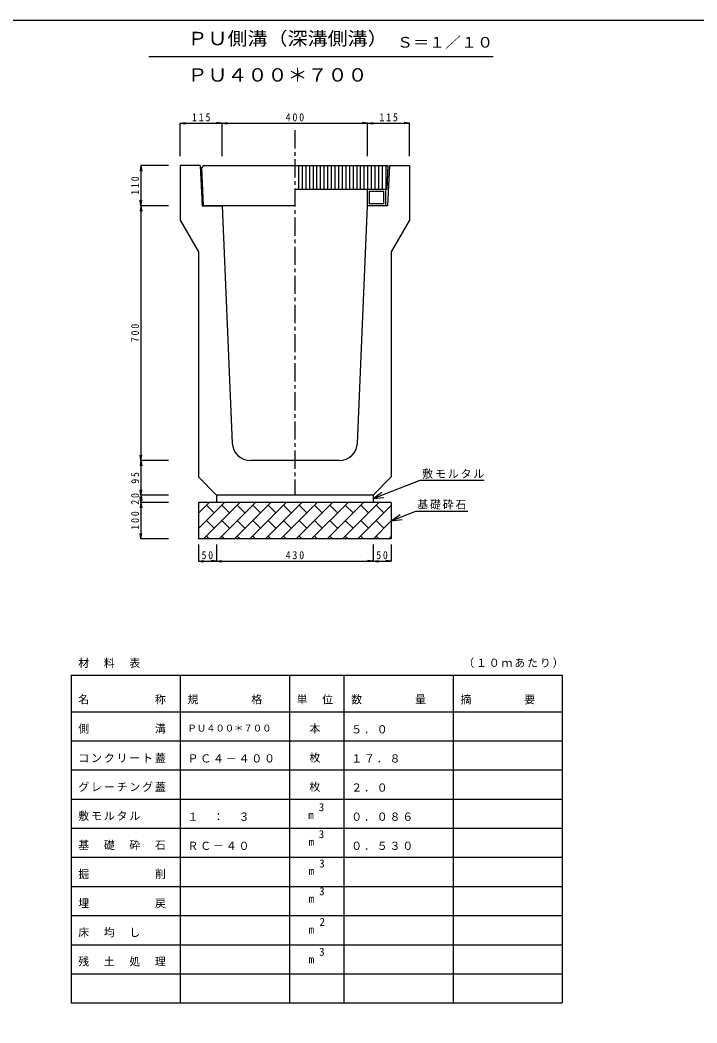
# Model space of a CAD drawing. Units: millimetres, scale not verified. Extents: x -4010 to 3990, y -2662 to 2838.
# Drawn here: x -2150 to -290, y 83 to 2838 of the extents above; entities that cross this region are included whole.
import ezdxf
from ezdxf.enums import TextEntityAlignment as Align

# ---------------------------------------------------------------- set-up
doc = ezdxf.new("R2010")
doc.units = ezdxf.units.MM
doc.header["$LTSCALE"] = 10
doc.linetypes.add('CHAIN1', pattern=[8, 5, -1, 1, -1])
doc.layers.add('0-0', color=7, linetype='Continuous')
doc.styles.add('ＭＳ ゴシック', font='')
doc.styles.get('ＭＳ ゴシック').set_extended_font_data('MS Gothic')

msp = doc.modelspace()

# ---------------------------------------------------------------- linework, layer by layer
at = {"layer": '0-0'}
for p, q in [((-1796.27, 2738.48), (-850.19, 2738.48)), ((-1710.17, 2555.15), (-1695.3, 2557.11)), ((-1710.17, 2555.15), (-1595.17, 2555.15)), ((-1710.17, 2464.89), (-1710.17, 2555.15)), ((-1710.17, 2555.15), (-1695.3, 2553.2)), ((-1595.17, 2555.15), (-1610.05, 2557.11)), ((-1595.17, 2555.15), (-1610.05, 2553.2)), ((-1595.17, 2555.15), (-1580.3, 2557.11)), ((-1595.17, 2464.89), (-1595.17, 2555.15)), ((-1595.17, 2555.15), (-1195.17, 2555.15)), ((-1595.17, 2555.15), (-1580.3, 2553.2)), ((-1195.17, 2555.15), (-1210.05, 2557.11)), ((-1195.17, 2555.15), (-1210.05, 2553.2)), ((-1195.17, 2555.15), (-1180.3, 2557.11)), ((-1195.17, 2464.89), (-1195.17, 2555.15)), ((-1195.17, 2555.15), (-1080.17, 2555.15)), ((-1195.17, 2555.15), (-1180.3, 2553.2)), ((-1080.17, 2555.15), (-1095.05, 2557.11)), ((-1080.17, 2555.15), (-1095.05, 2553.2)), ((-1080.17, 2464.89), (-1080.17, 2555.15)), ((-1817.88, 2438.48), (-1819.83, 2423.6)), ((-1817.88, 2438.48), (-1817.88, 2328.48)), ((-1742.65, 2438.48), (-1817.88, 2438.48)), ((-1817.88, 2438.48), (-1815.92, 2423.6)), ((-1655.17, 2438.48), (-1710.17, 2438.48)), ((-1646.17, 2438.48), (-1650.95, 2433.48)), ((-1646.17, 2328.48), (-1650.95, 2433.48)), ((-1385.17, 2438.48), (-1385.17, 2373.48)), ((-1375.17, 2438.48), (-1375.17, 2373.48)), ((-1365.17, 2438.48), (-1365.17, 2373.48)), ((-1355.17, 2438.48), (-1355.17, 2373.48)), ((-1345.17, 2438.48), (-1345.17, 2373.48)), ((-1335.17, 2438.48), (-1335.17, 2373.48)), ((-1325.17, 2438.48), (-1325.17, 2373.48)), ((-1315.17, 2438.48), (-1315.17, 2373.48)), ((-1305.17, 2438.48), (-1305.17, 2373.48)), ((-1295.17, 2438.48), (-1295.17, 2373.48)), ((-1285.17, 2438.48), (-1285.17, 2373.48)), ((-1275.17, 2438.48), (-1275.17, 2373.48)), ((-1265.17, 2438.48), (-1265.17, 2373.48)), ((-1255.17, 2438.48), (-1255.17, 2373.48)), ((-1245.17, 2438.48), (-1245.17, 2373.48)), ((-1235.17, 2438.48), (-1235.17, 2373.48)), ((-1225.17, 2438.48), (-1225.17, 2373.48)), ((-1215.17, 2438.48), (-1215.17, 2373.48)), ((-1205.17, 2438.48), (-1205.17, 2373.48)), ((-1195.17, 2438.48), (-1195.17, 2373.48)), ((-1185.17, 2438.48), (-1185.17, 2373.48)), ((-1175.17, 2438.48), (-1175.17, 2373.48)), ((-1165.17, 2438.48), (-1165.17, 2373.48)), ((-1155.17, 2438.48), (-1155.17, 2373.48)), ((-1145.17, 2438.48), (-1145.17, 2373.48)), ((-1135.17, 2438.48), (-1080.17, 2438.48)), ((-1080.17, 2438.48), (-1080.17, 2288.48)), ((-1395.17, 2373.48), (-1142.13, 2373.48)), ((-1195.17, 2328.48), (-1195.17, 2373.48)), ((-1145.17, 2328.48), (-1145.17, 2373.48)), ((-1817.88, 2328.48), (-1819.83, 2343.35)), ((-1817.88, 2328.48), (-1815.92, 2343.35)), ((-1190.17, 2368.48), (-1150.17, 2368.48)), ((-1190.17, 2333.48), (-1190.17, 2368.48)), ((-1150.17, 2333.48), (-1150.17, 2368.48)), ((-1817.88, 2328.48), (-1819.83, 2313.6)), ((-1742.65, 2328.48), (-1817.88, 2328.48)), ((-1817.88, 2328.48), (-1815.92, 2313.6)), ((-1817.88, 2328.48), (-1817.88, 1628.48)), ((-1395.17, 2328.48), (-1646.17, 2328.48)), ((-1595.17, 2328.48), (-1567.23, 1676.33)), ((-1223.12, 1676.33), (-1195.17, 2328.48)), ((-1150.17, 2333.48), (-1190.17, 2333.48)), ((-1080.17, 2288.48), (-1130.17, 2201.87)), ((-1130.17, 2201.87), (-1130.17, 1583.48)), ((-1817.88, 1628.48), (-1819.83, 1643.35)), ((-1817.88, 1628.48), (-1819.83, 1613.6)), ((-1817.88, 1628.48), (-1815.92, 1643.35)), ((-1742.65, 1628.48), (-1817.88, 1628.48)), ((-1817.88, 1628.48), (-1815.92, 1613.6)), ((-1817.88, 1628.48), (-1817.88, 1533.48)), ((-1273.08, 1628.48), (-1517.27, 1628.48)), ((-1130.17, 1583.48), (-1180.17, 1533.48)), ((-1180.17, 1523.81), (-1050.27, 1574.72)), ((-1050.27, 1574.72), (-875.09, 1574.72)), ((-1817.88, 1533.48), (-1819.83, 1548.35)), ((-1817.88, 1533.48), (-1815.92, 1548.35)), ((-1817.88, 1533.48), (-1819.83, 1518.6)), ((-1817.88, 1513.48), (-1819.83, 1528.35)), ((-1742.65, 1533.48), (-1817.88, 1533.48)), ((-1817.88, 1533.48), (-1815.92, 1518.6)), ((-1817.88, 1533.48), (-1817.88, 1513.48)), ((-1817.88, 1513.48), (-1815.92, 1528.35)), ((-1180.17, 1533.48), (-1610.17, 1533.48)), ((-1610.17, 1533.48), (-1610.17, 1513.48)), ((-1180.17, 1523.81), (-1156.03, 1541.61)), ((-1180.17, 1533.48), (-1180.17, 1513.48)), ((-1180.17, 1523.81), (-1150.36, 1527.15)), ((-1817.88, 1513.48), (-1819.83, 1498.6)), ((-1742.65, 1513.48), (-1817.88, 1513.48)), ((-1817.88, 1513.48), (-1815.92, 1498.6)), ((-1817.88, 1513.48), (-1817.88, 1413.48)), ((-1660.17, 1441.59), (-1588.29, 1513.48)), ((-1660.17, 1484.02), (-1630.71, 1513.48)), ((-1645.86, 1413.48), (-1545.86, 1513.48)), ((-1616.99, 1484.77), (-1638.2, 1505.99)), ((-1603.43, 1413.48), (-1503.43, 1513.48)), ((-1574.56, 1484.77), (-1595.78, 1505.99)), ((-1561.01, 1413.48), (-1461.01, 1513.48)), ((-1532.14, 1484.77), (-1553.35, 1505.99)), ((-1518.58, 1413.48), (-1418.58, 1513.48)), ((-1489.71, 1484.77), (-1510.92, 1505.99)), ((-1476.15, 1413.48), (-1376.15, 1513.48)), ((-1447.28, 1484.77), (-1468.5, 1505.99)), ((-1433.73, 1413.48), (-1333.73, 1513.48)), ((-1404.86, 1484.77), (-1426.07, 1505.99)), ((-1391.3, 1413.48), (-1291.3, 1513.48)), ((-1362.43, 1484.77), (-1383.64, 1505.99)), ((-1348.88, 1413.48), (-1248.88, 1513.48)), ((-1320, 1484.77), (-1341.22, 1505.99)), ((-1306.45, 1413.48), (-1206.45, 1513.48)), ((-1277.58, 1484.77), (-1298.79, 1505.99)), ((-1264.02, 1413.48), (-1164.02, 1513.48)), ((-1235.15, 1484.77), (-1256.36, 1505.99)), ((-1221.6, 1413.48), (-1130.17, 1504.9)), ((-1192.72, 1484.77), (-1213.94, 1505.99)), ((-1150.3, 1484.77), (-1171.51, 1505.99)), ((-1130.17, 1513.48), (-1130.17, 1413.48)), ((-1130.17, 1462.84), (-1062.87, 1489.13)), ((-1062.87, 1489.13), (-919.83, 1489.13)), ((-1659.41, 1484.77), (-1660.17, 1485.53)), ((-1616.99, 1442.35), (-1638.2, 1463.56)), ((-1574.56, 1442.35), (-1595.77, 1463.56)), ((-1532.14, 1442.35), (-1553.35, 1463.56)), ((-1489.71, 1442.35), (-1510.92, 1463.56)), ((-1447.28, 1442.35), (-1468.5, 1463.56)), ((-1404.86, 1442.35), (-1426.07, 1463.56)), ((-1362.43, 1442.35), (-1383.64, 1463.56)), ((-1320, 1442.35), (-1341.22, 1463.56)), ((-1277.58, 1442.35), (-1298.79, 1463.56)), ((-1235.15, 1442.35), (-1256.36, 1463.56)), ((-1192.72, 1442.35), (-1213.94, 1463.56)), ((-1179.17, 1413.48), (-1130.17, 1462.47)), ((-1150.3, 1442.35), (-1171.51, 1463.56)), ((-1130.17, 1462.84), (-1106.01, 1480.62)), ((-1130.17, 1462.84), (-1100.36, 1466.15)), ((-1659.41, 1442.35), (-1660.17, 1443.11)), ((-1817.88, 1413.48), (-1819.83, 1428.35)), ((-1817.88, 1413.48), (-1815.92, 1428.35)), ((-1742.65, 1413.48), (-1817.88, 1413.48)), ((-1130.17, 1413.48), (-1660.17, 1413.48)), ((-1630.54, 1413.47), (-1638.2, 1421.13)), ((-1588.12, 1413.48), (-1595.77, 1421.13)), ((-1545.69, 1413.48), (-1553.35, 1421.13)), ((-1503.26, 1413.47), (-1510.92, 1421.13)), ((-1460.84, 1413.47), (-1468.5, 1421.13)), ((-1418.41, 1413.48), (-1426.07, 1421.13)), ((-1375.98, 1413.48), (-1383.64, 1421.13)), ((-1333.56, 1413.47), (-1341.22, 1421.13)), ((-1291.13, 1413.48), (-1298.79, 1421.13)), ((-1248.71, 1413.48), (-1256.36, 1421.13)), ((-1206.28, 1413.48), (-1213.94, 1421.13)), ((-1163.85, 1413.47), (-1171.51, 1421.13)), ((-1136.74, 1413.48), (-1130.17, 1420.04)), ((-1660.17, 1397.46), (-1660.17, 1352.27)), ((-1610.17, 1397.46), (-1610.17, 1352.27)), ((-1180.17, 1397.46), (-1180.17, 1352.27)), ((-1130.17, 1397.46), (-1130.17, 1352.27)), ((-1660.17, 1352.27), (-1645.3, 1354.23)), ((-1660.17, 1352.27), (-1610.17, 1352.27)), ((-1660.17, 1352.27), (-1645.3, 1350.31)), ((-1610.17, 1352.27), (-1625.05, 1354.23)), ((-1610.17, 1352.27), (-1625.05, 1350.31)), ((-1610.17, 1352.27), (-1595.3, 1354.23)), ((-1610.17, 1352.27), (-1180.17, 1352.27)), ((-1610.17, 1352.27), (-1595.3, 1350.31)), ((-1180.17, 1352.27), (-1195.05, 1354.23)), ((-1180.17, 1352.27), (-1195.05, 1350.31)), ((-1180.17, 1352.27), (-1165.3, 1354.23)), ((-1180.17, 1352.27), (-1130.17, 1352.27)), ((-1180.17, 1352.27), (-1165.3, 1350.31)), ((-1130.17, 1352.27), (-1145.05, 1354.23)), ((-1130.17, 1352.27), (-1145.05, 1350.31)), ((-2010.17, 1038.48), (-660.17, 1038.48)), ((-2010.17, 1038.48), (-2010.17, 138.48)), ((-1710.17, 1038.48), (-1710.17, 138.48)), ((-1410.17, 1038.48), (-1410.17, 138.48)), ((-1260.17, 1038.48), (-1260.17, 138.48)), ((-960.17, 1038.48), (-960.17, 138.48)), ((-660.17, 1038.48), (-660.17, 138.48)), ((-2010.17, 938.48), (-660.17, 938.48)), ((-2010.17, 858.48), (-660.17, 858.48)), ((-2010.17, 778.48), (-660.17, 778.48)), ((-2010.17, 698.48), (-660.17, 698.48)), ((-2010.17, 618.48), (-660.17, 618.48)), ((-2010.17, 538.48), (-660.17, 538.48)), ((-2010.17, 458.48), (-660.17, 458.48)), ((-2010.17, 378.48), (-660.17, 378.48)), ((-2010.17, 298.48), (-660.17, 298.48)), ((-2010.17, 218.48), (-660.17, 218.48)), ((-2010.17, 138.48), (-660.17, 138.48)), ((-1915.17, 138.47), (-905.17, 138.47))]:
    msp.add_line(p, q, dxfattribs=at)
at = {"layer": '0-0', "linetype": 'CHAIN1'}
msp.add_line((-1395.17, 2535.95), (-1395.17, 1533.48), dxfattribs=at)
at = {"layer": '0-0', "color": 2}
msp.add_lwpolyline([(-4010.17, 2838.48), (3989.83, 2838.48), (3989.83, -2661.53)], dxfattribs=at)
at = {"layer": '0-0'}
for points in [[(-1710.17, 2438.48), (-1710.17, 2288.48), (-1660.17, 2201.87)], [(-1655.17, 2438.48), (-1650.17, 2328.48), (-1595.17, 2328.48)], [(-1646.17, 2438.48), (-1139.17, 2438.48), (-1142.13, 2373.48)], [(-1135.17, 2438.48), (-1140.17, 2328.48), (-1195.17, 2328.48)], [(-1660.17, 2201.87), (-1660.17, 1583.48), (-1610.17, 1533.48)], [(-1130.17, 1513.48), (-1660.17, 1513.48), (-1660.17, 1413.48)]]:
    msp.add_lwpolyline(points, dxfattribs=at)
for centre, start, end in [((-1517.27, 1678.48), 182.45407, 270), ((-1273.08, 1678.48), 270, 357.54593)]:
    msp.add_arc(centre, 50, start, end, dxfattribs=at)

# ---------------------------------------------------------------- texts
at = {"layer": '0-0', "color": 3, "style": 'ＭＳ ゴシック', "width": 1.1}
for s, p in [('ＰＵ側溝（深溝側溝）', (-1690.17, 2758.48)), ('ＰＵ４００＊７００', (-1690.17, 2658.48))]:
    msp.add_text(s, height=36.66, dxfattribs=at).set_placement(p, align=Align.BOTTOM_LEFT)
at = {"layer": '0-0', "style": 'ＭＳ ゴシック', "width": 1.1}
msp.add_text('Ｓ＝１／１０', height=29.33, dxfattribs=at).set_placement((-1114.35, 2753.96), align=Align.BOTTOM_LEFT)
at = {"layer": '0-0', "color": 4, "style": 'ＭＳ ゴシック'}
msp.add_text('ＰＵ４００＊７００', height=18.33, dxfattribs=at).set_placement((-1690.17, 878.48), align=Align.BOTTOM_LEFT)
at = {"layer": '0-0', "style": 'ＭＳ ゴシック'}
for s, p in [('3', (-1329.32, 658.48)), ('m', (-1358.32, 637.48)), ('3', (-1329.32, 584.48)), ('m', (-1357.32, 563.48)), ('3', (-1328.02, 503.98)), ('m', (-1357.32, 483.48)), ('3', (-1328.32, 427.58)), ('m', (-1357.32, 407.47)), ('2', (-1327.32, 343.48)), ('m', (-1357.22, 322.48)), ('3', (-1328.32, 261.48)), ('m', (-1357.02, 240.48))]:
    msp.add_text(s, height=21.99, dxfattribs=at).set_placement(p, align=Align.BOTTOM_LEFT)
at = {"layer": '0-0', "char_height": 21.99, "attachment_point": 7, "style": 'ＭＳ ゴシック'}
for s, insert in [('\\T1.38;\\W0.9;115', (-1677.67, 2560.15)), ('\\T1.38;\\W0.9;400', (-1420.17, 2560.15)), ('\\T1.38;\\W0.9;115', (-1162.67, 2560.15)), ('\\T1.17;敷モルタル', (-1045.04, 1578.28)), ('\\T1.17;基礎砕石', (-1058.69, 1494.09)), ('\\T1.36;\\W0.9;50', (-1651.42, 1357.27)), ('\\T1.38;\\W0.9;430', (-1420.17, 1357.27)), ('\\T1.36;\\W0.9;50', (-1171.42, 1357.27)), ('\\T1.17;材\u3000料\u3000表', (-1990.17, 1058.48)), ('\\T1.17;（１０ｍあたり）', (-932.39, 1058.48)), ('\\T1.17;名\u3000\u3000\u3000\u3000\u3000称', (-1990.17, 958.48)), ('\\T1.17;規\u3000\u3000\u3000\u3000格', (-1690.17, 958.48)), ('\\T1.17;単\u3000位', (-1390.17, 958.48)), ('\\T1.17;数\u3000\u3000\u3000\u3000量', (-1240.17, 958.48)), ('\\T1.17;摘\u3000\u3000\u3000\u3000要', (-940.17, 958.48)), ('\\T1.17;側\u3000\u3000\u3000\u3000\u3000溝', (-1990.17, 878.48)), ('\\T1.17;\u3000本', (-1390.17, 878.48)), ('\\T1.17;５．０', (-1240.17, 878.48)), ('\\T1.17;コンクリート蓋', (-1990.17, 798.48)), ('\\T1.17;ＰＣ４－４００', (-1690.17, 798.48)), ('\\T1.17;\u3000枚', (-1390.17, 798.48)), ('\\T1.17;１７．８', (-1240.17, 798.48)), ('\\T1.17;グレーチング蓋', (-1990.17, 718.48)), ('\\T1.17;\u3000枚', (-1390.17, 718.48)), ('\\T1.17;２．０', (-1240.17, 718.48)), ('\\T1.17;敷モルタル', (-1990.17, 638.48)), ('\\T1.17;１\u3000：\u3000３', (-1690.17, 638.48)), ('\\T1.17;０．０８６', (-1240.17, 638.48)), ('\\T1.17;基\u3000礎\u3000砕\u3000石', (-1990.17, 558.48)), ('\\T1.17;ＲＣ－４０', (-1690.17, 558.48)), ('\\T1.17;０．５３０', (-1240.17, 558.48)), ('\\T1.17;掘\u3000\u3000\u3000\u3000\u3000削', (-1990.17, 478.48)), ('\\T1.17;埋\u3000\u3000\u3000\u3000\u3000戻', (-1990.17, 398.48)), ('\\T1.17;床\u3000均\u3000し', (-1990.17, 318.48)), ('\\T1.17;残\u3000土\u3000処\u3000理', (-1990.17, 238.48))]:
    msp.add_mtext(s, dxfattribs=dict(at, insert=insert))
at = {"layer": '0-0', "char_height": 21.99, "attachment_point": 7, "rotation": 90, "style": 'ＭＳ ゴシック'}
for s, insert in [('\\T1.38;\\W0.9;110', (-1822.88, 2358.48)), ('\\T1.38;\\W0.9;700', (-1822.88, 1953.48)), ('\\T1.36;\\W0.9;95', (-1822.88, 1564.73)), ('\\T1.36;\\W0.9;20', (-1822.88, 1507.23)), ('\\T1.38;\\W0.9;100', (-1822.88, 1438.48))]:
    msp.add_mtext(s, dxfattribs=dict(at, insert=insert))

doc.saveas('drawing.dxf')
